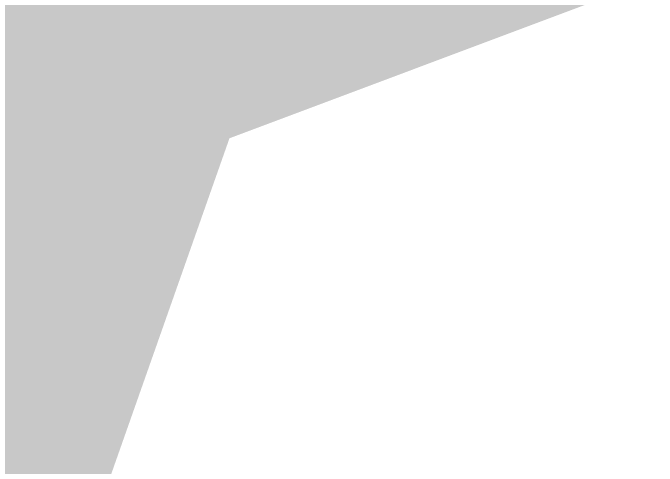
# Model space of a CAD drawing. Extents: x -23 to 289, y -67 to 135.
# Drawn here: x 140.0279 to 140.1328, y 84.0442 to 84.1181 of the extents above; entities that cross this region are included whole.
import ezdxf
from ezdxf.enums import TextEntityAlignment as Align

# ---------------------------------------------------------------- set-up
doc = ezdxf.new("R2010")
doc.units = 0
doc.header["$MEASUREMENT"] = 0
doc.layers.add('ASSEMBLY_PART_NUMBERS_BTM', color=191, linetype='CONTINUOUS')
doc.layers.add('GENERATED_SILKSCREEN_BTM', color=255, linetype='CONTINUOUS')
doc.styles.add('VERIBEST_GERBER_0', font='txt')

msp = doc.modelspace()

# ---------------------------------------------------------------- linework, layer by layer
at = {"layer": 'GENERATED_SILKSCREEN_BTM', "const_width": 0.15}
msp.add_lwpolyline([(140.4928, 84.7804), (140.4928, 84.0124), (140.4912, 84.006), (140.4872, 84.002), (140.4824, 83.9996), (140.4768, 83.9988), (140.4704, 83.9996), (140.4648, 84.002), (140.4608, 84.006), (140.4592, 84.0124), (140.4592, 84.3804), (140.0832, 84.3804), (139.952, 84.0076), (139.9488, 84.002), (139.9432, 83.9988), (139.9376, 83.998), (139.932, 83.9996), (139.9272, 84.002), (139.9232, 84.006), (139.9216, 84.0116), (139.9224, 84.018), (140.0536, 84.3908), (139.9256, 84.4924)], dxfattribs=at)

# ---------------------------------------------------------------- texts
at = {"layer": 'ASSEMBLY_PART_NUMBERS_BTM', "style": 'VERIBEST_GERBER_0', "text_generation_flag": 2}
msp.add_text('ERJ-3EKF10R0V', height=2.032, rotation=90, dxfattribs=at).set_placement((138.79, 104.75), align=Align.TOP_LEFT)
msp.add_text('ERJ-3EKF4701V', height=2.032, dxfattribs=at).set_placement((143, 84.79), align=Align.TOP_LEFT)

doc.saveas('drawing.dxf')
